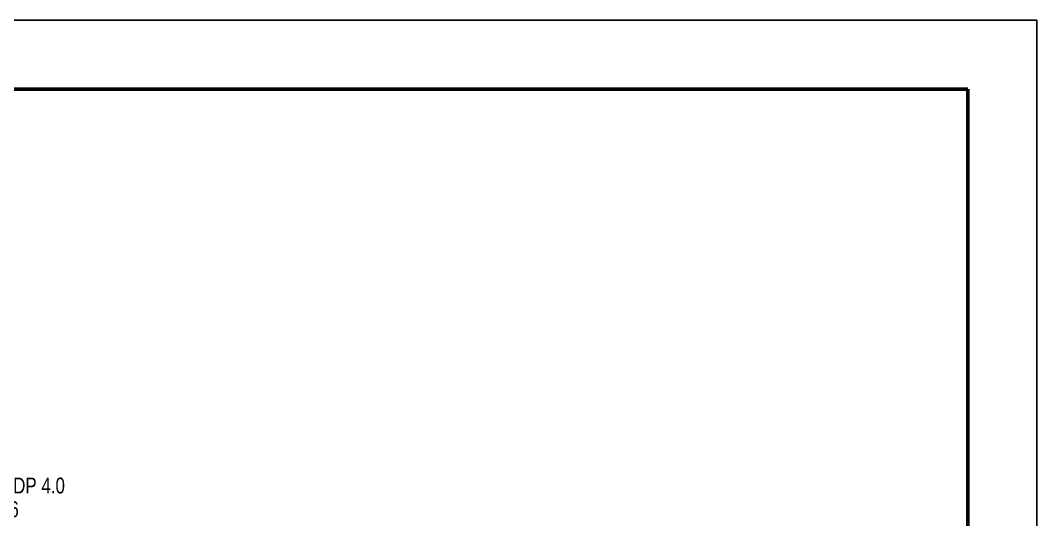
# Model space of a CAD drawing. Header units: millimetres. Extents: x 0 to 297, y 0 to 210.
# Drawn here: x 149.3 to 297, y 137.4 to 210 of the extents above; entities that cross this region are included whole.
import ezdxf

# ---------------------------------------------------------------- set-up
doc = ezdxf.new("R2010")
doc.units = ezdxf.units.MM
doc.header["$LTSCALE"] = 16.335
doc.layers.get('0').update_dxf_attribs({"linetype": 'CONTINUOUS'})
doc.styles.get("Standard").update_dxf_attribs({"font": 'txt', "width": 0.8})

msp = doc.modelspace()

# ---------------------------------------------------------------- linework, layer by layer
at = {"color": 7, "linetype": 'Continuous'}
for p in [(0, 210), (297, 0)]:
    msp.add_line(p, (297, 210), dxfattribs=at)
at = {"color": 7, "linetype": 'Continuous', "const_width": 0.5}
for points in [[(287, 200), (10, 200)], [(287, 10), (287, 200)]]:
    msp.add_lwpolyline(points, dxfattribs=at)

# ---------------------------------------------------------------- texts
at = {"color": 2, "linetype": 'Continuous', "insert": (136.4712, 143.5336), "char_height": 2.3, "width": 27.6, "attachment_point": 1, "line_spacing_factor": 0.9}
msp.add_mtext('4-M2 TAP DP 4.0\\PP.C.D. \\Fgdt;{\\Fgdt;n}\\Ftxt;16', dxfattribs=at)

doc.saveas('drawing.dxf')
